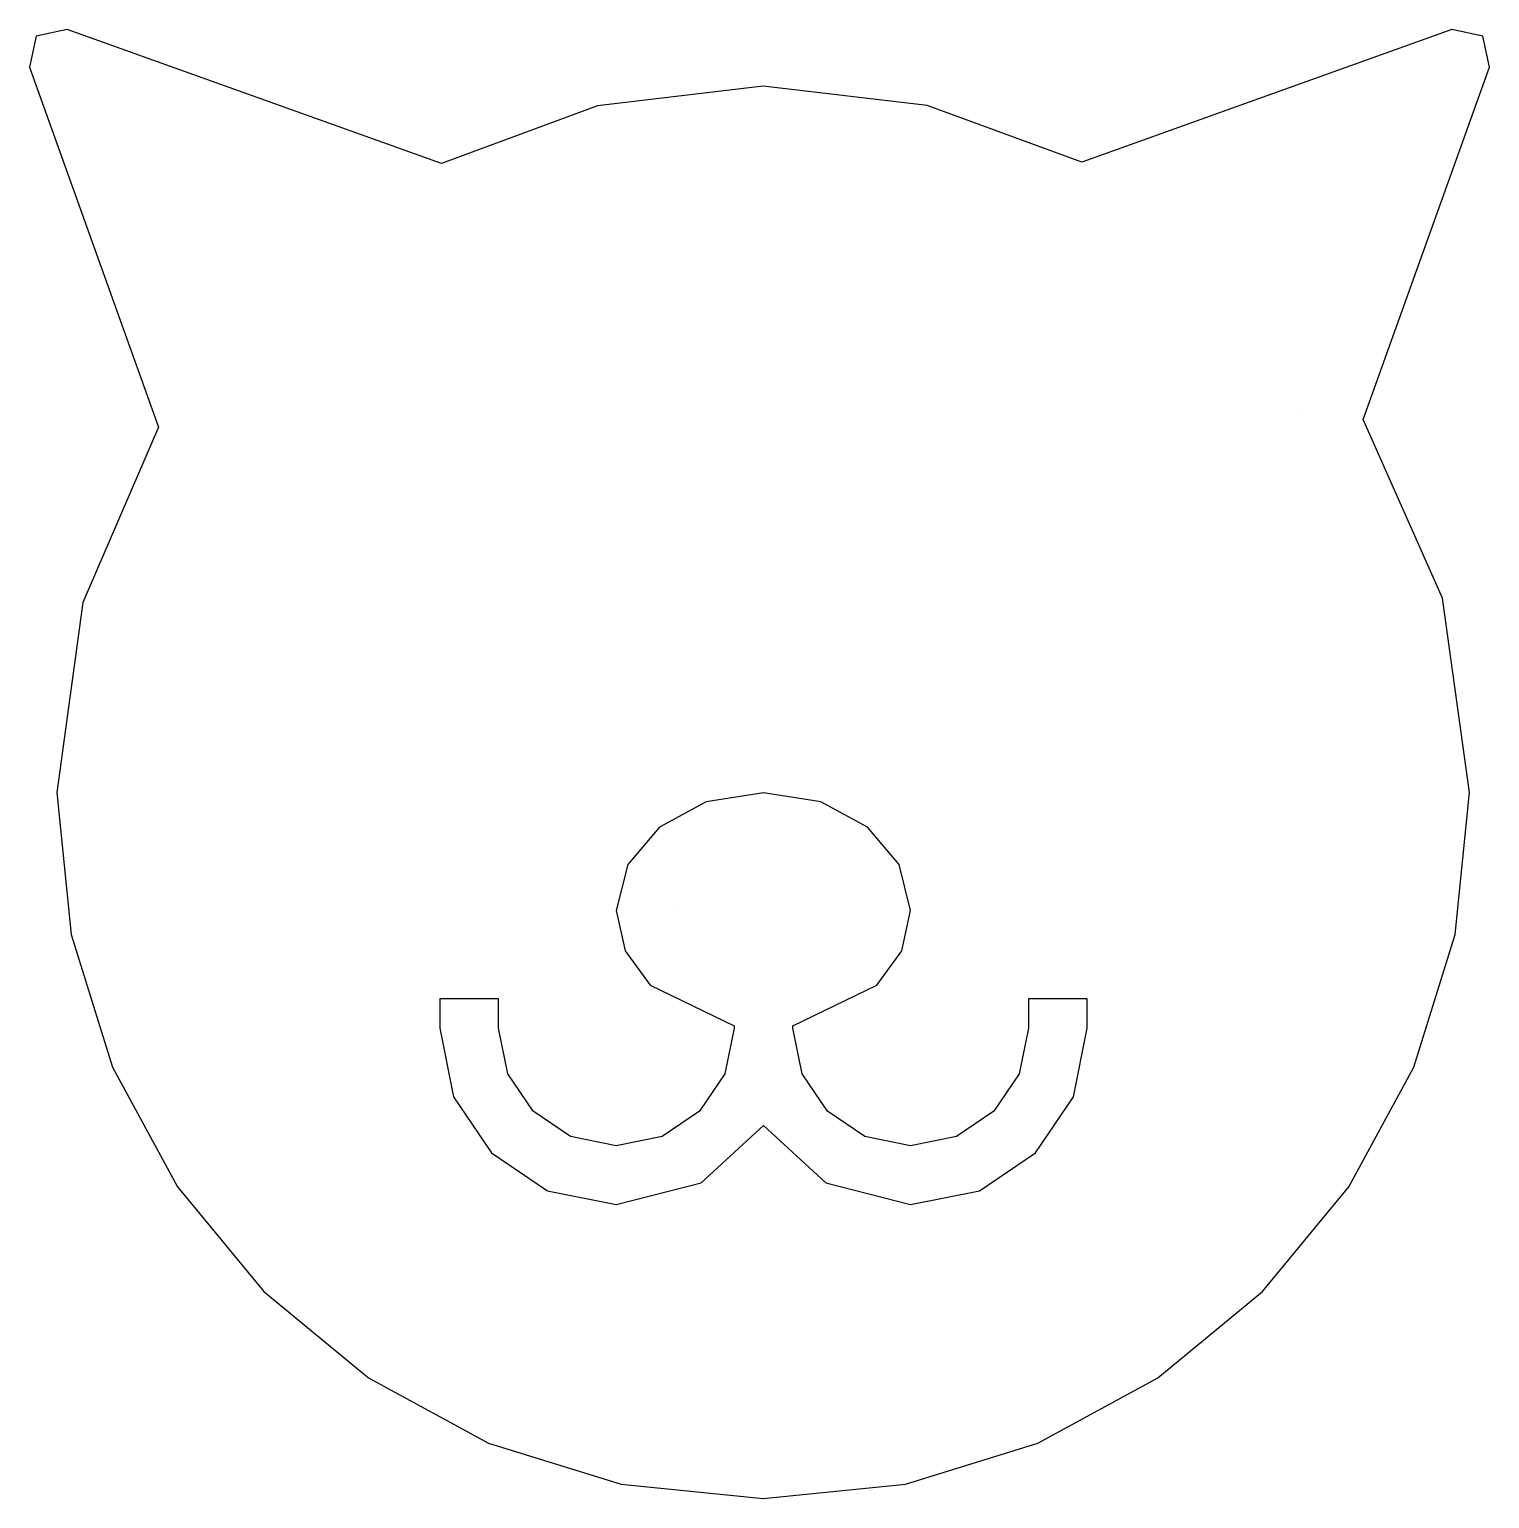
# Model space of a CAD drawing. Header units: millimetres. Extents: x 0.1 to 14.1, y 0 to 14.1.
import ezdxf

# ---------------------------------------------------------------- set-up
doc = ezdxf.new("R2010")
doc.units = ezdxf.units.MM
doc.layers.get('0').update_dxf_attribs({"linetype": 'CONTINUOUS'})

msp = doc.modelspace()

# ---------------------------------------------------------------- linework, layer by layer
for p, q in [((12.2645, 10.41), (12.2645, 10.41)), ((6.24557, 5.64162), (6.24557, 5.64162))]:
    msp.add_line(p, q)
for points in [[(13.9883, 14.0256), (13.69366, 14.09164), (10.1453, 12.8197), (8.66245, 13.361738), (7.08942, 13.5467), (5.500406, 13.357858), (4.00389, 12.804738), (0.41403, 14.091668), (0.11939, 14.025628), (0.05334, 13.7307), (1.29145, 10.27715), (0.564268, 8.594866), (0.316089, 6.77333), (0.45394, 5.410038), (0.849197, 4.139446), (1.474417, 2.989007), (2.302155, 1.986175), (3.304968, 1.158404), (4.455413, 0.533149), (5.726044, 0.137863), (7.089419, 0), (8.452711, 0.137863), (9.723303, 0.533148), (10.873742, 1.158402), (11.876574, 1.986171), (12.704345, 2.989002), (13.3296, 4.139442), (13.724886, 5.410035), (13.862749, 6.77333), (13.603035, 8.635999), (12.842519, 10.34965), (14.0547, 13.7307)], [(13.9883, 14.0256)], [(7.37446, 4.53559), (8.180099, 4.923504), (8.417409, 5.253537), (8.50335, 5.64162), (8.392282, 6.080661), (8.089577, 6.439533), (7.640981, 6.681672), (7.09224, 6.77051), (6.543499, 6.681672), (6.094903, 6.439534), (5.792198, 6.080662), (5.68113, 5.64162), (5.767071, 5.253538), (6.00438, 4.923506), (6.81002, 4.53559), (6.81002, 4.51273), (6.721182, 4.073689), (6.479044, 3.714817), (6.120172, 3.472678), (5.68113, 3.38384), (5.242088, 3.472678), (4.883216, 3.714816), (4.641078, 4.073688), (4.55224, 4.51273), (4.55224, 4.79496), (3.9878, 4.79496), (3.9878, 4.51273), (4.121057, 3.85417), (4.484263, 3.315863), (5.02257, 2.952657), (5.68113, 2.8194), (6.493577, 3.027645), (7.09224, 3.578577), (7.690903, 3.027539), (8.50335, 2.8194), (9.16191, 2.952657), (9.700217, 3.315863), (10.063423, 3.85417), (10.19668, 4.51273), (10.1967, 4.79496), (9.63224, 4.79496), (9.63224, 4.51273), (9.63224, 4.51273), (9.543402, 4.073689), (9.301264, 3.714817), (8.942392, 3.472678), (8.50335, 3.38384), (8.064308, 3.472678), (7.705436, 3.714816), (7.463298, 4.073688), (7.37446, 4.51273)]]:
    msp.add_lwpolyline(points, close=True)

doc.saveas('drawing.dxf')
